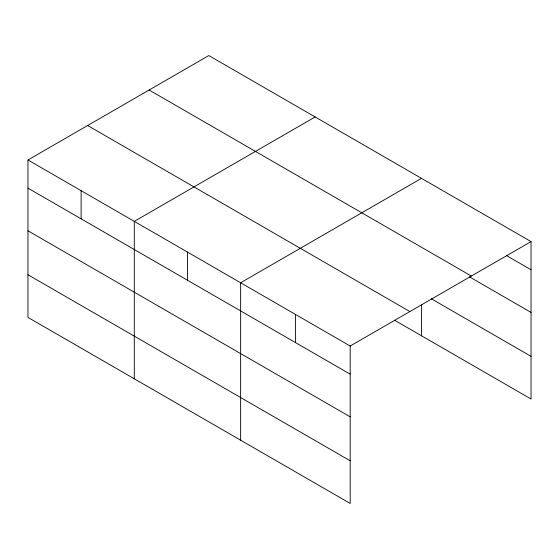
<?xml version="1.0" encoding="UTF-8"?>
<svg xmlns="http://www.w3.org/2000/svg" width="559" height="559" viewBox="0 0 559 559"><rect width="100%" height="100%" fill="white"/><g stroke="black" fill="none" stroke-linecap="round" stroke-linejoin="round"><path stroke-width="0.84" d="M350.186 416.832L350.186 346.021L27.95 159.979L27.95 317.4L350.186 503.442L350.186 416.832L27.95 230.79M394.528 320.202L531.05 399.021L531.05 241.6L208.814 55.558L27.95 159.979M315.15 116.95L134.286 221.371L134.286 378.792M421.486 178.342L240.629 282.763L240.629 440.192M350.186 346.021L531.05 241.6M506.286 255.456L531.05 269.752M149.127 90.013L471.363 276.055M469.518 276.887L531.05 312.411M431.248 298.744L531.05 356.363M87.637 125.516L409.873 311.559M27.95 188.131L350.186 374.174M27.95 274.742L350.186 460.784M421.486 304.424L421.486 335.77M295.411 314.389L295.411 342.548M187.461 252.067L187.461 280.22M81.118 190.675L81.118 218.828"/></g></svg>
